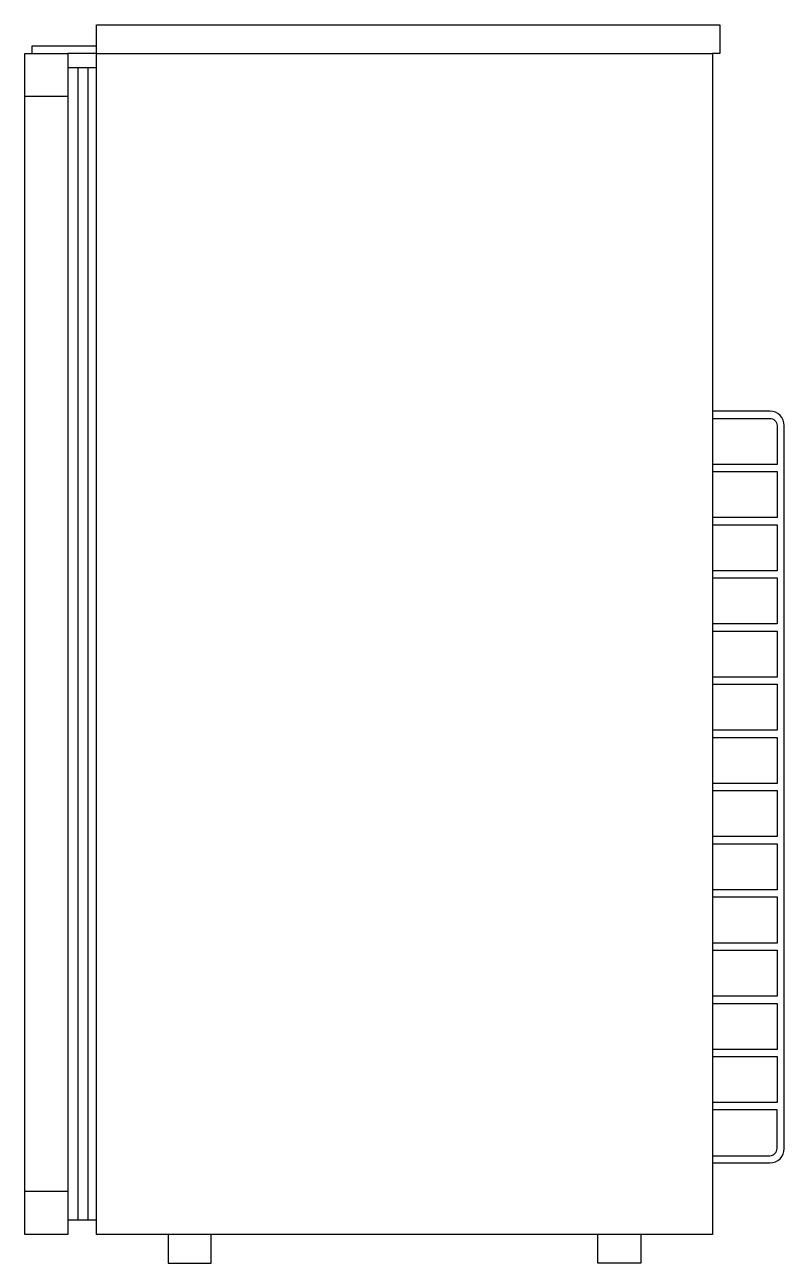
# Model space of a CAD drawing. Header units: millimetres. Extents: x -2993.532 to -2993.002, y 2876.532 to 2877.396.
import ezdxf

# ---------------------------------------------------------------- set-up
doc = ezdxf.new("R2010")
doc.units = ezdxf.units.MM
doc.header["$LTSCALE"] = 10
doc.layers.add('cozinha_geladeiras', color=2, linetype='Continuous')

msp = doc.modelspace()

# ---------------------------------------------------------------- linework, layer by layer
at = {"layer": 'cozinha_geladeiras'}
for p, q in [((-2993.48206, 2877.37585), (-2993.50206, 2877.37585)), ((-2993.48206, 2877.36585), (-2993.50206, 2877.36585)), ((-2993.50206, 2877.34585), (-2993.53206, 2877.34585)), ((-2993.50206, 2876.58185), (-2993.53206, 2876.58185)), ((-2993.48206, 2876.56185), (-2993.50206, 2876.56185))]:
    msp.add_line(p, q, dxfattribs=at)
at = {"layer": 'cozinha_geladeiras', "color": 1}
for p, q in [((-2993.49508, 2877.36585), (-2993.49508, 2876.56185)), ((-2993.48811, 2877.36585), (-2993.48811, 2876.56185))]:
    msp.add_line(p, q, dxfattribs=at)
at = {"layer": 'cozinha_geladeiras'}
for points in [[(-2993.48206, 2877.37585), (-2993.48206, 2877.39585), (-2993.04706, 2877.39585), (-2993.04706, 2877.37585), (-2993.05206, 2877.37585)], [(-2993.43206, 2876.55185), (-2993.43206, 2876.53185), (-2993.40206, 2876.53185), (-2993.40206, 2876.55185)], [(-2993.10206, 2876.55185), (-2993.10206, 2876.53185), (-2993.13206, 2876.53185), (-2993.13206, 2876.55185)]]:
    msp.add_lwpolyline(points, dxfattribs=at)
at = {"layer": 'cozinha_geladeiras', "color": 1}
for points in [[(-2993.48206, 2877.38085), (-2993.52706, 2877.38085), (-2993.52706, 2877.37585)], [(-2993.05206, 2877.08415), (-2993.00706, 2877.08415), (-2993.00706, 2877.05205), (-2993.05206, 2877.05205)], [(-2993.05206, 2877.04705), (-2993.00706, 2877.04705), (-2993.00706, 2877.01495), (-2993.05206, 2877.01495)], [(-2993.05206, 2877.00995), (-2993.00706, 2877.00995), (-2993.00706, 2876.97785), (-2993.05206, 2876.97785)], [(-2993.05206, 2876.97285), (-2993.00706, 2876.97285), (-2993.00706, 2876.94075), (-2993.05206, 2876.94075)], [(-2993.05206, 2876.93575), (-2993.00706, 2876.93575), (-2993.00706, 2876.90365), (-2993.05206, 2876.90365)], [(-2993.05206, 2876.89865), (-2993.00706, 2876.89865), (-2993.00706, 2876.86655), (-2993.05206, 2876.86655)], [(-2993.05206, 2876.86155), (-2993.00706, 2876.86155), (-2993.00706, 2876.82945), (-2993.05206, 2876.82945)], [(-2993.05206, 2876.82445), (-2993.00706, 2876.82445), (-2993.00706, 2876.79235), (-2993.05206, 2876.79235)], [(-2993.05206, 2876.78735), (-2993.00706, 2876.78735), (-2993.00706, 2876.75525), (-2993.05206, 2876.75525)], [(-2993.05206, 2876.75025), (-2993.00706, 2876.75025), (-2993.00706, 2876.71815), (-2993.05206, 2876.71815)], [(-2993.05206, 2876.71315), (-2993.00706, 2876.71315), (-2993.00706, 2876.68105), (-2993.05206, 2876.68105)], [(-2993.05206, 2876.67605), (-2993.00706, 2876.67605), (-2993.00706, 2876.64395), (-2993.05206, 2876.64395)]]:
    msp.add_lwpolyline(points, dxfattribs=at)
at = {"layer": 'cozinha_geladeiras'}
for points in [[(-2993.50206, 2877.37585), (-2993.50206, 2876.55185), (-2993.53206, 2876.55185), (-2993.53206, 2877.37585)], [(-2993.48206, 2876.55185), (-2993.48206, 2877.37585), (-2993.05206, 2877.37585), (-2993.05206, 2876.55185)]]:
    msp.add_lwpolyline(points, close=True, dxfattribs=at)
at = {"layer": 'cozinha_geladeiras', "color": 1}
for points in [[(-2993.05206, 2876.60185), (-2993.01206, 2876.60185, 0.414214), (-2993.00206, 2876.61185), (-2993.00206, 2877.11625, 0.414214), (-2993.01206, 2877.12625), (-2993.05206, 2877.12625)], [(-2993.05206, 2877.12125), (-2993.01206, 2877.12125, -0.414214), (-2993.00706, 2877.11625), (-2993.00706, 2877.08915), (-2993.05206, 2877.08915)], [(-2993.05206, 2876.60685), (-2993.01206, 2876.60685, 0.414214), (-2993.00706, 2876.61185), (-2993.00706, 2876.63895), (-2993.05206, 2876.63895)]]:
    msp.add_lwpolyline(points, format="xyb", dxfattribs=at)

doc.saveas('drawing.dxf')
